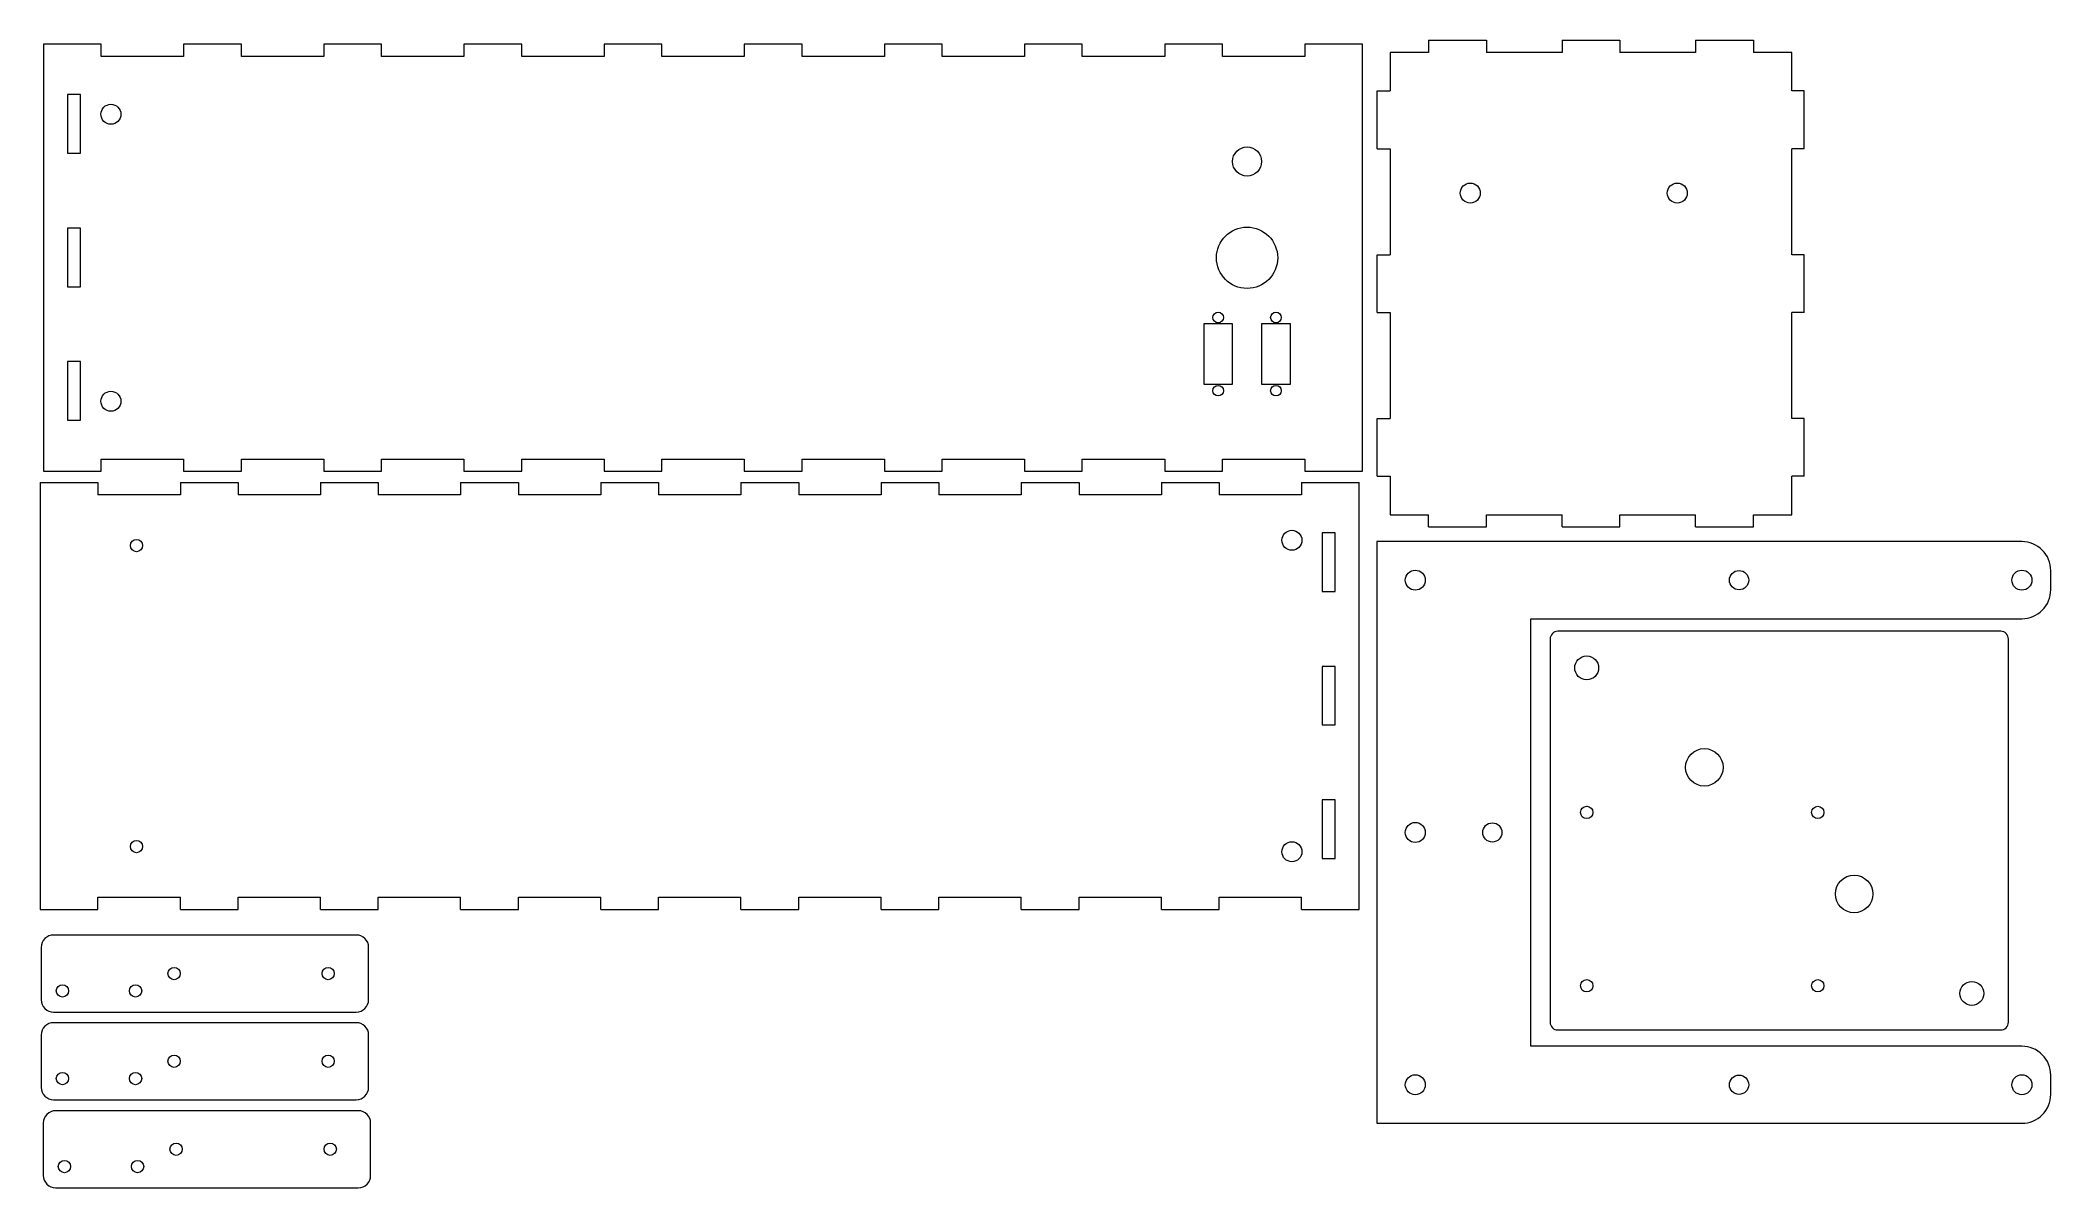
# Model space of a CAD drawing. Header units: millimetres. Extents: x -302 to 220, y -148 to 150.
import ezdxf

# ---------------------------------------------------------------- set-up
doc = ezdxf.new("R2010")
doc.units = ezdxf.units.MM
doc.header["$MEASUREMENT"] = 0
for name, color, linetype in [('_0', 7, 'Continuous'), ('_0_0', 7, 'Continuous'), ('_0_1', 7, 'Continuous'), ('_0_2', 7, 'Continuous'), ('_0_3', 7, 'Continuous'), ('_0_4', 7, 'Continuous'), ('Layer 1', 7, 'Continuous')]:
    doc.layers.add(name, color=color, linetype=linetype)

msp = doc.modelspace()

# ---------------------------------------------------------------- linework, layer by layer
at = {"layer": '_0', "lineweight": 9}
for points in [[(-285.8648, 149.1491), (-285.8648, 149.1491), (-300.8648, 149.1491), (-300.8648, 149.1491)], [(-300.8648, 149.1491), (-300.8648, 149.1491), (-300.8648, 38.2991), (-300.8648, 38.2991)], [(-285.8648, 145.9741), (-285.8648, 145.9741), (-285.8648, 149.1491), (-285.8648, 149.1491)], [(-249.4757, 149.1491), (-249.4757, 149.1491), (-264.4757, 149.1491), (-264.4757, 149.1491)], [(-264.4757, 149.1491), (-264.4757, 149.1491), (-264.4757, 145.9741), (-264.4757, 145.9741)], [(-249.4757, 145.9741), (-249.4757, 145.9741), (-249.4757, 149.1491), (-249.4757, 149.1491)], [(-213.0869, 149.1491), (-213.0869, 149.1491), (-228.0869, 149.1491), (-228.0869, 149.1491)], [(-228.0869, 149.1491), (-228.0869, 149.1491), (-228.0869, 145.9741), (-228.0869, 145.9741)], [(-213.0869, 145.9741), (-213.0869, 145.9741), (-213.0869, 149.1491), (-213.0869, 149.1491)], [(-176.6979, 149.1491), (-176.6979, 149.1491), (-191.6981, 149.1491), (-191.6981, 149.1491)], [(-191.6981, 149.1491), (-191.6981, 149.1491), (-191.6981, 145.9741), (-191.6981, 145.9741)], [(-176.6979, 145.9741), (-176.6979, 145.9741), (-176.6979, 149.1491), (-176.6979, 149.1491)], [(-140.3091, 149.1491), (-140.3091, 149.1491), (-155.3091, 149.1491), (-155.3091, 149.1491)], [(-155.3091, 149.1491), (-155.3091, 149.1491), (-155.3091, 145.9741), (-155.3091, 145.9741)], [(-140.3091, 145.9741), (-140.3091, 145.9741), (-140.3091, 149.1491), (-140.3091, 149.1491)], [(-103.9203, 149.1491), (-103.9203, 149.1491), (-118.9203, 149.1491), (-118.9203, 149.1491)], [(-118.9203, 149.1491), (-118.9203, 149.1491), (-118.9203, 145.9741), (-118.9203, 145.9741)], [(-103.9203, 145.9741), (-103.9203, 145.9741), (-103.9203, 149.1491), (-103.9203, 149.1491)], [(-67.5315, 149.1491), (-67.5315, 149.1491), (-82.5314, 149.1491), (-82.5314, 149.1491)], [(-82.5314, 149.1491), (-82.5314, 149.1491), (-82.5314, 145.9741), (-82.5314, 145.9741)], [(-67.5315, 145.9741), (-67.5315, 145.9741), (-67.5315, 149.1491), (-67.5315, 149.1491)], [(-31.1424, 149.1491), (-31.1424, 149.1491), (-46.1424, 149.1491), (-46.1424, 149.1491)], [(-46.1424, 149.1491), (-46.1424, 149.1491), (-46.1424, 145.9741), (-46.1424, 145.9741)], [(-31.1424, 145.9741), (-31.1424, 145.9741), (-31.1424, 149.1491), (-31.1424, 149.1491)], [(5.2464, 149.1491), (5.2464, 149.1491), (-9.7536, 149.1491), (-9.7536, 149.1491)], [(-9.7536, 149.1491), (-9.7536, 149.1491), (-9.7536, 145.9741), (-9.7536, 145.9741)], [(5.2464, 145.9741), (5.2464, 145.9741), (5.2464, 149.1491), (5.2464, 149.1491)], [(41.6354, 149.1491), (41.6354, 149.1491), (26.6352, 149.1491), (26.6352, 149.1491)], [(26.6352, 149.1491), (26.6352, 149.1491), (26.6352, 145.9741), (26.6352, 145.9741)], [(41.6354, 38.2991), (41.6354, 38.2991), (41.6354, 149.1491), (41.6354, 149.1491)], [(-264.4757, 145.9741), (-264.4757, 145.9741), (-285.8648, 145.9741), (-285.8648, 145.9741)], [(-228.0869, 145.9741), (-228.0869, 145.9741), (-249.4757, 145.9741), (-249.4757, 145.9741)], [(-191.6981, 145.9741), (-191.6981, 145.9741), (-213.0869, 145.9741), (-213.0869, 145.9741)], [(-155.3091, 145.9741), (-155.3091, 145.9741), (-176.6979, 145.9741), (-176.6979, 145.9741)], [(-118.9203, 145.9741), (-118.9203, 145.9741), (-140.3091, 145.9741), (-140.3091, 145.9741)], [(-82.5314, 145.9741), (-82.5314, 145.9741), (-103.9203, 145.9741), (-103.9203, 145.9741)], [(-46.1424, 145.9741), (-46.1424, 145.9741), (-67.5315, 145.9741), (-67.5315, 145.9741)], [(-9.7536, 145.9741), (-9.7536, 145.9741), (-31.1424, 145.9741), (-31.1424, 145.9741)], [(26.6352, 145.9741), (26.6352, 145.9741), (5.2464, 145.9741), (5.2464, 145.9741)], [(-294.6146, 136.0741), (-294.6146, 136.0741), (-294.6146, 120.874), (-294.6146, 120.874)], [(-291.2397, 136.0741), (-291.2397, 136.0741), (-294.6146, 136.0741), (-294.6146, 136.0741)], [(-291.2397, 120.874), (-291.2397, 120.874), (-291.2397, 136.0741), (-291.2397, 136.0741)], [(-294.6146, 120.874), (-294.6146, 120.874), (-291.2397, 120.874), (-291.2397, 120.874)], [(-294.6146, 101.4227), (-294.6146, 101.4227), (-294.6146, 86.2226), (-294.6146, 86.2226)], [(-291.2397, 101.4227), (-291.2397, 101.4227), (-294.6146, 101.4227), (-294.6146, 101.4227)], [(-291.2397, 86.2226), (-291.2397, 86.2226), (-291.2397, 101.4227), (-291.2397, 101.4227)], [(-294.6146, 86.2226), (-294.6146, 86.2226), (-291.2397, 86.2226), (-291.2397, 86.2226)], [(0.3853, 76.5617), (0.3853, 76.5617), (0.3853, 60.8866), (0.3853, 60.8866)], [(7.8852, 76.5617), (7.8852, 76.5617), (0.3853, 76.5617), (0.3853, 76.5617)], [(7.8852, 60.8866), (7.8852, 60.8866), (7.8852, 76.5617), (7.8852, 76.5617)], [(15.3853, 76.5617), (15.3853, 76.5617), (15.3853, 60.8866), (15.3853, 60.8866)], [(22.8854, 76.5617), (22.8854, 76.5617), (15.3853, 76.5617), (15.3853, 76.5617)], [(22.8854, 60.8866), (22.8854, 60.8866), (22.8854, 76.5617), (22.8854, 76.5617)], [(-294.6146, 66.7713), (-294.6146, 66.7713), (-294.6146, 51.5714), (-294.6146, 51.5714)], [(-291.2397, 66.7713), (-291.2397, 66.7713), (-294.6146, 66.7713), (-294.6146, 66.7713)], [(-291.2397, 51.5714), (-291.2397, 51.5714), (-291.2397, 66.7713), (-291.2397, 66.7713)], [(0.3853, 60.8866), (0.3853, 60.8866), (7.8852, 60.8866), (7.8852, 60.8866)], [(15.3853, 60.8866), (15.3853, 60.8866), (22.8854, 60.8866), (22.8854, 60.8866)], [(-294.6146, 51.5714), (-294.6146, 51.5714), (-291.2397, 51.5714), (-291.2397, 51.5714)], [(-300.8648, 38.2991), (-300.8648, 38.2991), (-285.8648, 38.2991), (-285.8648, 38.2991)], [(-285.8648, 38.2991), (-285.8648, 38.2991), (-285.8648, 41.4741), (-285.8648, 41.4741)], [(-285.8648, 41.4741), (-285.8648, 41.4741), (-264.4757, 41.4741), (-264.4757, 41.4741)], [(-264.4757, 41.4741), (-264.4757, 41.4741), (-264.4757, 38.2991), (-264.4757, 38.2991)], [(-264.4757, 38.2991), (-264.4757, 38.2991), (-249.4757, 38.2991), (-249.4757, 38.2991)], [(-249.4757, 38.2991), (-249.4757, 38.2991), (-249.4757, 41.4741), (-249.4757, 41.4741)], [(-249.4757, 41.4741), (-249.4757, 41.4741), (-228.0869, 41.4741), (-228.0869, 41.4741)], [(-228.0869, 41.4741), (-228.0869, 41.4741), (-228.0869, 38.2991), (-228.0869, 38.2991)], [(-228.0869, 38.2991), (-228.0869, 38.2991), (-213.0869, 38.2991), (-213.0869, 38.2991)], [(-213.0869, 38.2991), (-213.0869, 38.2991), (-213.0869, 41.4741), (-213.0869, 41.4741)], [(-213.0869, 41.4741), (-213.0869, 41.4741), (-191.6981, 41.4741), (-191.6981, 41.4741)], [(-191.6981, 41.4741), (-191.6981, 41.4741), (-191.6981, 38.2991), (-191.6981, 38.2991)], [(-191.6981, 38.2991), (-191.6981, 38.2991), (-176.6979, 38.2991), (-176.6979, 38.2991)], [(-176.6979, 38.2991), (-176.6979, 38.2991), (-176.6979, 41.4741), (-176.6979, 41.4741)], [(-176.6979, 41.4741), (-176.6979, 41.4741), (-155.3091, 41.4741), (-155.3091, 41.4741)], [(-155.3091, 41.4741), (-155.3091, 41.4741), (-155.3091, 38.2991), (-155.3091, 38.2991)], [(-155.3091, 38.2991), (-155.3091, 38.2991), (-140.3091, 38.2991), (-140.3091, 38.2991)], [(-140.3091, 38.2991), (-140.3091, 38.2991), (-140.3091, 41.4741), (-140.3091, 41.4741)], [(-140.3091, 41.4741), (-140.3091, 41.4741), (-118.9203, 41.4741), (-118.9203, 41.4741)], [(-118.9203, 41.4741), (-118.9203, 41.4741), (-118.9203, 38.2991), (-118.9203, 38.2991)], [(-118.9203, 38.2991), (-118.9203, 38.2991), (-103.9203, 38.2991), (-103.9203, 38.2991)], [(-103.9203, 38.2991), (-103.9203, 38.2991), (-103.9203, 41.4741), (-103.9203, 41.4741)], [(-103.9203, 41.4741), (-103.9203, 41.4741), (-82.5314, 41.4741), (-82.5314, 41.4741)], [(-82.5314, 41.4741), (-82.5314, 41.4741), (-82.5314, 38.2991), (-82.5314, 38.2991)], [(-82.5314, 38.2991), (-82.5314, 38.2991), (-67.5315, 38.2991), (-67.5315, 38.2991)], [(-67.5315, 38.2991), (-67.5315, 38.2991), (-67.5315, 41.4741), (-67.5315, 41.4741)], [(-67.5315, 41.4741), (-67.5315, 41.4741), (-46.1424, 41.4741), (-46.1424, 41.4741)], [(-46.1424, 41.4741), (-46.1424, 41.4741), (-46.1424, 38.2991), (-46.1424, 38.2991)], [(-46.1424, 38.2991), (-46.1424, 38.2991), (-31.1424, 38.2991), (-31.1424, 38.2991)], [(-31.1424, 38.2991), (-31.1424, 38.2991), (-31.1424, 41.4741), (-31.1424, 41.4741)], [(-31.1424, 41.4741), (-31.1424, 41.4741), (-9.7536, 41.4741), (-9.7536, 41.4741)], [(-9.7536, 41.4741), (-9.7536, 41.4741), (-9.7536, 38.2991), (-9.7536, 38.2991)], [(-9.7536, 38.2991), (-9.7536, 38.2991), (5.2464, 38.2991), (5.2464, 38.2991)], [(5.2464, 38.2991), (5.2464, 38.2991), (5.2464, 41.4741), (5.2464, 41.4741)], [(5.2464, 41.4741), (5.2464, 41.4741), (26.6352, 41.4741), (26.6352, 41.4741)], [(26.6352, 41.4741), (26.6352, 41.4741), (26.6352, 38.2991), (26.6352, 38.2991)], [(26.6352, 38.2991), (26.6352, 38.2991), (41.6354, 38.2991), (41.6354, 38.2991)]]:
    msp.add_open_spline(points, degree=3, dxfattribs=at)
for points in [[(-283.3647, 133.574), (-284.8006, 133.574), (-285.9646, 132.4099), (-285.9646, 130.9741), (-285.9646, 130.9741), (-285.9646, 129.5382), (-284.8005, 128.3742), (-283.3647, 128.3742), (-283.3647, 128.3742), (-281.9288, 128.3742), (-280.7648, 129.5383), (-280.7648, 130.9741), (-280.7648, 130.9741), (-280.7648, 132.41), (-281.9289, 133.574), (-283.3647, 133.574)], [(11.6352, 122.4991), (9.5504, 122.4991), (7.8603, 120.809), (7.8603, 118.7242), (7.8603, 118.7242), (7.8603, 116.6394), (9.5504, 114.9493), (11.6352, 114.9493), (11.6352, 114.9493), (13.72, 114.9493), (15.4101, 116.6394), (15.4101, 118.7242), (15.4101, 118.7242), (15.4101, 120.809), (13.72, 122.4991), (11.6352, 122.4991)], [(11.6352, 101.6742), (7.2446, 101.6742), (3.6853, 98.1149), (3.6853, 93.7243), (3.6853, 93.7243), (3.6853, 89.3337), (7.2446, 85.7744), (11.6352, 85.7744), (11.6352, 85.7744), (16.0258, 85.7744), (19.5851, 89.3337), (19.5851, 93.7243), (19.5851, 93.7243), (19.5851, 98.1149), (16.0258, 101.6742), (11.6352, 101.6742)], [(4.1354, 79.599), (3.3759, 79.599), (2.7605, 78.9833), (2.7605, 78.2241), (2.7605, 78.2241), (2.7605, 77.4646), (3.3762, 76.8492), (4.1354, 76.8492), (4.1354, 76.8492), (4.8949, 76.8492), (5.5103, 77.4649), (5.5103, 78.2241), (5.5103, 78.2241), (5.5103, 78.9836), (4.8946, 79.599), (4.1354, 79.599)], [(19.1353, 79.599), (18.3758, 79.599), (17.7604, 78.9833), (17.7604, 78.2241), (17.7604, 78.2241), (17.7604, 77.4646), (18.3761, 76.8492), (19.1353, 76.8492), (19.1353, 76.8492), (19.8948, 76.8492), (20.5102, 77.4649), (20.5102, 78.2241), (20.5102, 78.2241), (20.5102, 78.9836), (19.8945, 79.599), (19.1353, 79.599)], [(-283.3647, 59.074), (-284.8006, 59.074), (-285.9646, 57.9099), (-285.9646, 56.4741), (-285.9646, 56.4741), (-285.9646, 55.0382), (-284.8005, 53.8742), (-283.3647, 53.8742), (-283.3647, 53.8742), (-281.9288, 53.8742), (-280.7648, 55.0383), (-280.7648, 56.4741), (-280.7648, 56.4741), (-280.7648, 57.91), (-281.9289, 59.074), (-283.3647, 59.074)], [(4.1354, 60.5991), (3.3759, 60.5991), (2.7605, 59.9834), (2.7605, 59.2242), (2.7605, 59.2242), (2.7605, 58.4647), (3.3762, 57.8493), (4.1354, 57.8493), (4.1354, 57.8493), (4.8949, 57.8493), (5.5103, 58.465), (5.5103, 59.2242), (5.5103, 59.2242), (5.5103, 59.9837), (4.8946, 60.5991), (4.1354, 60.5991)], [(19.1353, 60.5991), (18.3758, 60.5991), (17.7604, 59.9834), (17.7604, 59.2242), (17.7604, 59.2242), (17.7604, 58.4647), (18.3761, 57.8493), (19.1353, 57.8493), (19.1353, 57.8493), (19.8948, 57.8493), (20.5102, 58.465), (20.5102, 59.2242), (20.5102, 59.2242), (20.5102, 59.9837), (19.8945, 60.5991), (19.1353, 60.5991)]]:
    msp.add_open_spline(points, degree=3, knots=[0, 0, 0, 0, 0.2, 0.2, 0.2, 0.2, 0.4, 0.4, 0.4, 0.4, 0.6, 0.6, 0.6, 0.6, 1, 1, 1, 1], dxfattribs=at)
at = {"layer": '_0_0', "lineweight": 9}
for points in [[(-301.7202, 35.3781), (-301.7202, 35.3781), (-286.7203, 35.3781), (-286.7203, 35.3781)], [(-301.7202, 35.3781), (-301.7202, 35.3781), (-301.7202, -75.4718), (-301.7202, -75.4718)], [(-286.7203, 35.3781), (-286.7203, 35.3781), (-286.7203, 32.2031), (-286.7203, 32.2031)], [(-265.3312, 32.2031), (-265.3312, 32.2031), (-286.7203, 32.2031), (-286.7203, 32.2031)], [(-265.3312, 35.3781), (-265.3312, 35.3781), (-250.3312, 35.3781), (-250.3312, 35.3781)], [(-265.3312, 35.3781), (-265.3312, 35.3781), (-265.3312, 32.2031), (-265.3312, 32.2031)], [(-250.3312, 35.3781), (-250.3312, 35.3781), (-250.3312, 32.2031), (-250.3312, 32.2031)], [(-228.9424, 32.2031), (-228.9424, 32.2031), (-250.3312, 32.2031), (-250.3312, 32.2031)], [(-228.9424, 35.3781), (-228.9424, 35.3781), (-213.9424, 35.3781), (-213.9424, 35.3781)], [(-228.9424, 35.3781), (-228.9424, 35.3781), (-228.9424, 32.2031), (-228.9424, 32.2031)], [(-213.9424, 35.3781), (-213.9424, 35.3781), (-213.9424, 32.2031), (-213.9424, 32.2031)], [(-192.5536, 32.2031), (-192.5536, 32.2031), (-213.9424, 32.2031), (-213.9424, 32.2031)], [(-192.5536, 35.3781), (-192.5536, 35.3781), (-177.5536, 35.3781), (-177.5536, 35.3781)], [(-192.5536, 35.3781), (-192.5536, 35.3781), (-192.5536, 32.2031), (-192.5536, 32.2031)], [(-177.5536, 35.3781), (-177.5536, 35.3781), (-177.5536, 32.2031), (-177.5536, 32.2031)], [(-156.1645, 32.2031), (-156.1645, 32.2031), (-177.5536, 32.2031), (-177.5536, 32.2031)], [(-156.1645, 35.3781), (-156.1645, 35.3781), (-141.1646, 35.3781), (-141.1646, 35.3781)], [(-156.1645, 35.3781), (-156.1645, 35.3781), (-156.1645, 32.2031), (-156.1645, 32.2031)], [(-141.1646, 35.3781), (-141.1646, 35.3781), (-141.1646, 32.2031), (-141.1646, 32.2031)], [(-119.7757, 32.2031), (-119.7757, 32.2031), (-141.1646, 32.2031), (-141.1646, 32.2031)], [(-119.7757, 35.3781), (-119.7757, 35.3781), (-104.7758, 35.3781), (-104.7758, 35.3781)], [(-119.7757, 35.3781), (-119.7757, 35.3781), (-119.7757, 32.2031), (-119.7757, 32.2031)], [(-104.7758, 35.3781), (-104.7758, 35.3781), (-104.7758, 32.2031), (-104.7758, 32.2031)], [(-83.3869, 32.2031), (-83.3869, 32.2031), (-104.7758, 32.2031), (-104.7758, 32.2031)], [(-83.3869, 35.3781), (-83.3869, 35.3781), (-68.387, 35.3781), (-68.387, 35.3781)], [(-83.3869, 35.3781), (-83.3869, 35.3781), (-83.3869, 32.2031), (-83.3869, 32.2031)], [(-68.387, 35.3781), (-68.387, 35.3781), (-68.387, 32.2031), (-68.387, 32.2031)], [(-46.9979, 32.2031), (-46.9979, 32.2031), (-68.387, 32.2031), (-68.387, 32.2031)], [(-46.9979, 35.3781), (-46.9979, 35.3781), (-31.9979, 35.3781), (-31.9979, 35.3781)], [(-46.9979, 35.3781), (-46.9979, 35.3781), (-46.9979, 32.2031), (-46.9979, 32.2031)], [(-31.9979, 35.3781), (-31.9979, 35.3781), (-31.9979, 32.2031), (-31.9979, 32.2031)], [(-10.6091, 32.2031), (-10.6091, 32.2031), (-31.9979, 32.2031), (-31.9979, 32.2031)], [(-10.6091, 35.3781), (-10.6091, 35.3781), (4.3909, 35.3781), (4.3909, 35.3781)], [(-10.6091, 35.3781), (-10.6091, 35.3781), (-10.6091, 32.2031), (-10.6091, 32.2031)], [(4.3909, 35.3781), (4.3909, 35.3781), (4.3909, 32.2031), (4.3909, 32.2031)], [(25.7797, 32.2031), (25.7797, 32.2031), (4.3909, 32.2031), (4.3909, 32.2031)], [(25.7797, 35.3781), (25.7797, 35.3781), (40.7797, 35.3781), (40.7797, 35.3781)], [(25.7797, 35.3781), (25.7797, 35.3781), (25.7797, 32.2031), (25.7797, 32.2031)], [(40.7797, -75.4718), (40.7797, -75.4718), (40.7797, 35.3781), (40.7797, 35.3781)], [(31.1549, 22.3032), (31.1549, 22.3032), (31.1549, 7.1031), (31.1549, 7.1031)], [(34.5298, 22.3032), (34.5298, 22.3032), (31.1549, 22.3032), (31.1549, 22.3032)], [(34.5298, 7.1031), (34.5298, 7.1031), (34.5298, 22.3032), (34.5298, 22.3032)], [(31.1549, 7.1031), (31.1549, 7.1031), (34.5298, 7.1031), (34.5298, 7.1031)], [(31.1549, -12.3482), (31.1549, -12.3482), (31.1549, -27.5481), (31.1549, -27.5481)], [(34.5298, -12.3482), (34.5298, -12.3482), (31.1549, -12.3482), (31.1549, -12.3482)], [(34.5298, -27.5481), (34.5298, -27.5481), (34.5298, -12.3482), (34.5298, -12.3482)], [(31.1549, -27.5481), (31.1549, -27.5481), (34.5298, -27.5481), (34.5298, -27.5481)], [(31.1549, -46.9996), (31.1549, -46.9996), (31.1549, -62.1995), (31.1549, -62.1995)], [(34.5298, -46.9996), (34.5298, -46.9996), (31.1549, -46.9996), (31.1549, -46.9996)], [(34.5298, -62.1995), (34.5298, -62.1995), (34.5298, -46.9996), (34.5298, -46.9996)], [(31.1549, -62.1995), (31.1549, -62.1995), (34.5298, -62.1995), (34.5298, -62.1995)], [(-286.7203, -75.4718), (-286.7203, -75.4718), (-286.7203, -72.2968), (-286.7203, -72.2968)], [(-286.7203, -72.2968), (-286.7203, -72.2968), (-265.3312, -72.2968), (-265.3312, -72.2968)], [(-265.3312, -75.4718), (-265.3312, -75.4718), (-265.3312, -72.2968), (-265.3312, -72.2968)], [(-250.3312, -75.4718), (-250.3312, -75.4718), (-250.3312, -72.2968), (-250.3312, -72.2968)], [(-250.3312, -72.2968), (-250.3312, -72.2968), (-228.9424, -72.2968), (-228.9424, -72.2968)], [(-228.9424, -75.4718), (-228.9424, -75.4718), (-228.9424, -72.2968), (-228.9424, -72.2968)], [(-213.9424, -75.4718), (-213.9424, -75.4718), (-213.9424, -72.2968), (-213.9424, -72.2968)], [(-213.9424, -72.2968), (-213.9424, -72.2968), (-192.5536, -72.2968), (-192.5536, -72.2968)], [(-192.5536, -75.4718), (-192.5536, -75.4718), (-192.5536, -72.2968), (-192.5536, -72.2968)], [(-177.5536, -75.4718), (-177.5536, -75.4718), (-177.5536, -72.2968), (-177.5536, -72.2968)], [(-177.5536, -72.2968), (-177.5536, -72.2968), (-156.1645, -72.2968), (-156.1645, -72.2968)], [(-156.1645, -75.4718), (-156.1645, -75.4718), (-156.1645, -72.2968), (-156.1645, -72.2968)], [(-141.1646, -75.4718), (-141.1646, -75.4718), (-141.1646, -72.2968), (-141.1646, -72.2968)], [(-141.1646, -72.2968), (-141.1646, -72.2968), (-119.7757, -72.2968), (-119.7757, -72.2968)], [(-119.7757, -75.4718), (-119.7757, -75.4718), (-119.7757, -72.2968), (-119.7757, -72.2968)], [(-104.7758, -75.4718), (-104.7758, -75.4718), (-104.7758, -72.2968), (-104.7758, -72.2968)], [(-104.7758, -72.2968), (-104.7758, -72.2968), (-83.3869, -72.2968), (-83.3869, -72.2968)], [(-83.3869, -75.4718), (-83.3869, -75.4718), (-83.3869, -72.2968), (-83.3869, -72.2968)], [(-68.387, -75.4718), (-68.387, -75.4718), (-68.387, -72.2968), (-68.387, -72.2968)], [(-68.387, -72.2968), (-68.387, -72.2968), (-46.9979, -72.2968), (-46.9979, -72.2968)], [(-46.9979, -75.4718), (-46.9979, -75.4718), (-46.9979, -72.2968), (-46.9979, -72.2968)], [(-31.9979, -75.4718), (-31.9979, -75.4718), (-31.9979, -72.2968), (-31.9979, -72.2968)], [(-31.9979, -72.2968), (-31.9979, -72.2968), (-10.6091, -72.2968), (-10.6091, -72.2968)], [(-10.6091, -75.4718), (-10.6091, -75.4718), (-10.6091, -72.2968), (-10.6091, -72.2968)], [(4.3909, -75.4718), (4.3909, -75.4718), (4.3909, -72.2968), (4.3909, -72.2968)], [(4.3909, -72.2968), (4.3909, -72.2968), (25.7797, -72.2968), (25.7797, -72.2968)], [(25.7797, -75.4718), (25.7797, -75.4718), (25.7797, -72.2968), (25.7797, -72.2968)], [(-301.7202, -75.4718), (-301.7202, -75.4718), (-286.7203, -75.4718), (-286.7203, -75.4718)], [(-265.3312, -75.4718), (-265.3312, -75.4718), (-250.3312, -75.4718), (-250.3312, -75.4718)], [(-228.9424, -75.4718), (-228.9424, -75.4718), (-213.9424, -75.4718), (-213.9424, -75.4718)], [(-192.5536, -75.4718), (-192.5536, -75.4718), (-177.5536, -75.4718), (-177.5536, -75.4718)], [(-156.1645, -75.4718), (-156.1645, -75.4718), (-141.1646, -75.4718), (-141.1646, -75.4718)], [(-119.7757, -75.4718), (-119.7757, -75.4718), (-104.7758, -75.4718), (-104.7758, -75.4718)], [(-83.3869, -75.4718), (-83.3869, -75.4718), (-68.387, -75.4718), (-68.387, -75.4718)], [(-46.9979, -75.4718), (-46.9979, -75.4718), (-31.9979, -75.4718), (-31.9979, -75.4718)], [(-10.6091, -75.4718), (-10.6091, -75.4718), (4.3909, -75.4718), (4.3909, -75.4718)], [(25.7797, -75.4718), (25.7797, -75.4718), (40.7797, -75.4718), (40.7797, -75.4718)]]:
    msp.add_open_spline(points, degree=3, dxfattribs=at)
for points in [[(23.2799, 22.9781), (21.844, 22.9781), (20.68, 21.814), (20.68, 20.3782), (20.68, 20.3782), (20.68, 18.9423), (21.8441, 17.7783), (23.2799, 17.7783), (23.2799, 17.7783), (24.7158, 17.7783), (25.8798, 18.9424), (25.8798, 20.3782), (25.8798, 20.3782), (25.8798, 21.8141), (24.7157, 22.9781), (23.2799, 22.9781)], [(-276.7203, 20.6281), (-277.604, 20.6281), (-278.3202, 19.9118), (-278.3202, 19.0282), (-278.3202, 19.0282), (-278.3202, 18.1445), (-277.6039, 17.4283), (-276.7203, 17.4283), (-276.7203, 17.4283), (-275.8366, 17.4283), (-275.1204, 18.1446), (-275.1204, 19.0282), (-275.1204, 19.0282), (-275.1204, 19.9119), (-275.8367, 20.6281), (-276.7203, 20.6281)], [(-276.7203, -57.5219), (-277.604, -57.5219), (-278.3202, -58.2382), (-278.3202, -59.1218), (-278.3202, -59.1218), (-278.3202, -60.0055), (-277.6039, -60.7217), (-276.7203, -60.7217), (-276.7203, -60.7217), (-275.8366, -60.7217), (-275.1204, -60.0054), (-275.1204, -59.1218), (-275.1204, -59.1218), (-275.1204, -58.2381), (-275.8367, -57.5219), (-276.7203, -57.5219)], [(23.2799, -57.8719), (21.844, -57.8719), (20.68, -59.036), (20.68, -60.4718), (20.68, -60.4718), (20.68, -61.9077), (21.8441, -63.0717), (23.2799, -63.0717), (23.2799, -63.0717), (24.7158, -63.0717), (25.8798, -61.9076), (25.8798, -60.4718), (25.8798, -60.4718), (25.8798, -59.0359), (24.7157, -57.8719), (23.2799, -57.8719)]]:
    msp.add_open_spline(points, degree=3, knots=[0, 0, 0, 0, 0.2, 0.2, 0.2, 0.2, 0.4, 0.4, 0.4, 0.4, 0.6, 0.6, 0.6, 0.6, 1, 1, 1, 1], dxfattribs=at)
at = {"layer": '_0_1', "lineweight": 9}
for points in [[(58.7883, 147.0327), (58.7883, 147.0327), (48.7883, 147.0327), (48.7883, 147.0327)], [(48.7883, 147.0327), (48.7883, 147.0327), (48.7883, 137.0327), (48.7883, 137.0327)], [(58.7883, 150.2077), (58.7883, 150.2077), (73.7883, 150.2077), (73.7883, 150.2077)], [(58.7883, 150.2077), (58.7883, 150.2077), (58.7883, 147.0327), (58.7883, 147.0327)], [(73.7883, 150.2077), (73.7883, 150.2077), (73.7883, 147.0327), (73.7883, 147.0327)], [(93.4398, 147.0327), (93.4398, 147.0327), (73.7883, 147.0327), (73.7883, 147.0327)], [(93.4398, 150.2077), (93.4398, 150.2077), (108.4397, 150.2077), (108.4397, 150.2077)], [(93.4398, 150.2077), (93.4398, 150.2077), (93.4398, 147.0327), (93.4398, 147.0327)], [(108.4397, 150.2077), (108.4397, 150.2077), (108.4397, 147.0327), (108.4397, 147.0327)], [(128.0912, 147.0327), (128.0912, 147.0327), (108.4397, 147.0327), (108.4397, 147.0327)], [(128.0912, 150.2077), (128.0912, 150.2077), (143.0911, 150.2077), (143.0911, 150.2077)], [(128.0912, 150.2077), (128.0912, 150.2077), (128.0912, 147.0327), (128.0912, 147.0327)], [(143.0911, 150.2077), (143.0911, 150.2077), (143.0911, 147.0327), (143.0911, 147.0327)], [(153.0912, 147.0327), (153.0912, 147.0327), (143.0911, 147.0327), (143.0911, 147.0327)], [(153.0912, 137.0327), (153.0912, 137.0327), (153.0912, 147.0327), (153.0912, 147.0327)], [(45.4162, 137.0327), (45.4162, 137.0327), (48.7883, 137.0327), (48.7883, 137.0327)], [(45.4162, 122.0328), (45.4162, 122.0328), (45.4162, 137.0327), (45.4162, 137.0327)], [(156.2662, 137.0327), (156.2662, 137.0327), (153.0912, 137.0327), (153.0912, 137.0327)], [(156.2662, 122.0328), (156.2662, 122.0328), (156.2662, 137.0327), (156.2662, 137.0327)], [(45.4162, 122.0328), (45.4162, 122.0328), (48.7883, 122.0328), (48.7883, 122.0328)], [(48.7883, 122.0328), (48.7883, 122.0328), (48.7883, 94.5327), (48.7883, 94.5327)], [(153.0912, 94.5327), (153.0912, 94.5327), (153.0912, 122.0328), (153.0912, 122.0328)], [(156.2662, 122.0328), (156.2662, 122.0328), (153.0912, 122.0328), (153.0912, 122.0328)], [(45.4162, 94.5327), (45.4162, 94.5327), (48.7883, 94.5327), (48.7883, 94.5327)], [(45.4162, 79.5327), (45.4162, 79.5327), (45.4162, 94.5327), (45.4162, 94.5327)], [(156.2662, 94.5327), (156.2662, 94.5327), (153.0912, 94.5327), (153.0912, 94.5327)], [(156.2662, 79.5327), (156.2662, 79.5327), (156.2662, 94.5327), (156.2662, 94.5327)], [(45.4162, 79.5327), (45.4162, 79.5327), (48.7883, 79.5327), (48.7883, 79.5327)], [(48.7883, 79.5327), (48.7883, 79.5327), (48.7883, 52.0327), (48.7883, 52.0327)], [(153.0912, 52.0327), (153.0912, 52.0327), (153.0912, 79.5327), (153.0912, 79.5327)], [(156.2662, 79.5327), (156.2662, 79.5327), (153.0912, 79.5327), (153.0912, 79.5327)], [(45.4162, 52.0327), (45.4162, 52.0327), (48.7883, 52.0327), (48.7883, 52.0327)], [(45.4162, 37.0327), (45.4162, 37.0327), (45.4162, 52.0327), (45.4162, 52.0327)], [(156.2662, 52.0327), (156.2662, 52.0327), (153.0912, 52.0327), (153.0912, 52.0327)], [(156.2662, 37.0327), (156.2662, 37.0327), (156.2662, 52.0327), (156.2662, 52.0327)], [(45.4162, 37.0327), (45.4162, 37.0327), (48.7883, 37.0327), (48.7883, 37.0327)], [(48.7883, 37.0327), (48.7883, 37.0327), (48.7883, 27.0327), (48.7883, 27.0327)], [(153.0912, 27.0327), (153.0912, 27.0327), (153.0912, 37.0327), (153.0912, 37.0327)], [(156.2662, 37.0327), (156.2662, 37.0327), (153.0912, 37.0327), (153.0912, 37.0327)], [(48.7883, 27.0327), (48.7883, 27.0327), (58.7883, 27.0327), (58.7883, 27.0327)], [(58.7883, 23.8577), (58.7883, 23.8577), (58.7883, 27.0327), (58.7883, 27.0327)], [(73.7883, 23.8577), (73.7883, 23.8577), (73.7883, 27.0327), (73.7883, 27.0327)], [(73.7883, 27.0327), (73.7883, 27.0327), (93.4398, 27.0327), (93.4398, 27.0327)], [(93.4398, 23.8577), (93.4398, 23.8577), (93.4398, 27.0327), (93.4398, 27.0327)], [(108.4397, 23.8577), (108.4397, 23.8577), (108.4397, 27.0327), (108.4397, 27.0327)], [(108.4397, 27.0327), (108.4397, 27.0327), (128.0912, 27.0327), (128.0912, 27.0327)], [(128.0912, 23.8577), (128.0912, 23.8577), (128.0912, 27.0327), (128.0912, 27.0327)], [(143.0911, 23.8577), (143.0911, 23.8577), (143.0911, 27.0327), (143.0911, 27.0327)], [(143.0911, 27.0327), (143.0911, 27.0327), (153.0912, 27.0327), (153.0912, 27.0327)], [(58.7883, 23.8577), (58.7883, 23.8577), (73.7883, 23.8577), (73.7883, 23.8577)], [(93.4398, 23.8577), (93.4398, 23.8577), (108.4397, 23.8577), (108.4397, 23.8577)], [(128.0912, 23.8577), (128.0912, 23.8577), (143.0911, 23.8577), (143.0911, 23.8577)]]:
    msp.add_open_spline(points, degree=3, dxfattribs=at)
for points in [[(72.1911, 110.5327), (72.1911, 111.9686), (71.027, 113.1326), (69.5912, 113.1326), (69.5912, 113.1326), (68.1553, 113.1326), (66.9913, 111.9685), (66.9913, 110.5327), (66.9913, 110.5327), (66.9913, 109.0968), (68.1554, 107.9328), (69.5912, 107.9328), (69.5912, 107.9328), (71.0271, 107.9328), (72.1911, 109.0969), (72.1911, 110.5327)], [(125.9411, 110.5327), (125.9411, 111.9686), (124.777, 113.1326), (123.3412, 113.1326), (123.3412, 113.1326), (121.9053, 113.1326), (120.7413, 111.9685), (120.7413, 110.5327), (120.7413, 110.5327), (120.7413, 109.0968), (121.9054, 107.9328), (123.3412, 107.9328), (123.3412, 107.9328), (124.7771, 107.9328), (125.9411, 109.0969), (125.9411, 110.5327)]]:
    msp.add_open_spline(points, degree=3, knots=[0, 0, 0, 0, 0.2, 0.2, 0.2, 0.2, 0.4, 0.4, 0.4, 0.4, 0.6, 0.6, 0.6, 0.6, 1, 1, 1, 1], dxfattribs=at)
at = {"layer": '_0_2', "lineweight": 9}
for points in [[(212.8225, 20.0322), (212.8225, 20.0322), (45.3225, 20.0322), (45.3225, 20.0322)], [(45.3225, 20.0322), (45.3225, 20.0322), (45.3225, -130.968), (45.3225, -130.968)], [(220.3226, 7.5321), (220.3226, 7.5321), (220.3226, 12.5321), (220.3226, 12.5321)], [(85.3227, -110.9678), (85.3227, -110.9678), (85.3227, 0.032), (85.3227, 0.032)], [(85.3227, 0.032), (85.3227, 0.032), (212.8225, 0.032), (212.8225, 0.032)], [(212.8225, -110.9678), (212.8225, -110.9678), (85.3227, -110.9678), (85.3227, -110.9678)], [(220.3226, -123.4679), (220.3226, -123.4679), (220.3226, -118.4679), (220.3226, -118.4679)], [(45.3225, -130.968), (45.3225, -130.968), (212.8225, -130.968), (212.8225, -130.968)]]:
    msp.add_open_spline(points, degree=3, dxfattribs=at)
for points, knots in [([(220.3226, 12.5321), (220.3226, 14.5212), (219.5324, 16.429), (218.126, 17.8354), (218.126, 17.8354), (216.7196, 19.2418), (214.8118, 20.032), (212.8227, 20.032)], [0, 0, 0, 0, 0.33333333, 0.33333333, 0.33333333, 0.33333333, 1, 1, 1, 1]), ([(55.3227, 7.432), (56.7586, 7.432), (57.9226, 8.5961), (57.9226, 10.0319), (57.9226, 10.0319), (57.9226, 11.4678), (56.7585, 12.6318), (55.3227, 12.6318), (55.3227, 12.6318), (53.8868, 12.6318), (52.7228, 11.4677), (52.7228, 10.0319), (52.7228, 10.0319), (52.7228, 8.596), (53.8869, 7.432), (55.3227, 7.432)], [0, 0, 0, 0, 0.2, 0.2, 0.2, 0.2, 0.4, 0.4, 0.4, 0.4, 0.6, 0.6, 0.6, 0.6, 1, 1, 1, 1]), ([(139.3825, 7.5321), (140.7632, 7.5321), (141.8826, 8.6515), (141.8826, 10.0322), (141.8826, 10.0322), (141.8826, 11.4129), (140.7632, 12.5323), (139.3825, 12.5323), (139.3825, 12.5323), (138.0018, 12.5323), (136.8824, 11.4129), (136.8824, 10.0322), (136.8824, 10.0322), (136.8824, 8.6515), (138.0018, 7.5321), (139.3825, 7.5321)], [0, 0, 0, 0, 0.2, 0.2, 0.2, 0.2, 0.4, 0.4, 0.4, 0.4, 0.6, 0.6, 0.6, 0.6, 1, 1, 1, 1]), ([(212.8225, 7.432), (214.2584, 7.432), (215.4224, 8.5961), (215.4224, 10.0319), (215.4224, 10.0319), (215.4224, 11.4678), (214.2583, 12.6318), (212.8225, 12.6318), (212.8225, 12.6318), (211.3866, 12.6318), (210.2226, 11.4677), (210.2226, 10.0319), (210.2226, 10.0319), (210.2226, 8.596), (211.3867, 7.432), (212.8225, 7.432)], [0, 0, 0, 0, 0.2, 0.2, 0.2, 0.2, 0.4, 0.4, 0.4, 0.4, 0.6, 0.6, 0.6, 0.6, 1, 1, 1, 1]), ([(212.8225, 0.032), (214.8116, 0.032), (216.7194, 0.8222), (218.1258, 2.2286), (218.1258, 2.2286), (219.5322, 3.635), (220.3224, 5.5428), (220.3224, 7.5319)], [0, 0, 0, 0, 0.33333333, 0.33333333, 0.33333333, 0.33333333, 1, 1, 1, 1]), ([(55.3227, -58.068), (56.7586, -58.068), (57.9226, -56.9039), (57.9226, -55.4681), (57.9226, -55.4681), (57.9226, -54.0322), (56.7585, -52.8682), (55.3227, -52.8682), (55.3227, -52.8682), (53.8868, -52.8682), (52.7228, -54.0323), (52.7228, -55.4681), (52.7228, -55.4681), (52.7228, -56.904), (53.8869, -58.068), (55.3227, -58.068)], [0, 0, 0, 0, 0.2, 0.2, 0.2, 0.2, 0.4, 0.4, 0.4, 0.4, 0.6, 0.6, 0.6, 0.6, 1, 1, 1, 1]), ([(75.3227, -57.9679), (76.7034, -57.9679), (77.8228, -56.8485), (77.8228, -55.4678), (77.8228, -55.4678), (77.8228, -54.0871), (76.7034, -52.9677), (75.3227, -52.9677), (75.3227, -52.9677), (73.942, -52.9677), (72.8226, -54.0871), (72.8226, -55.4678), (72.8226, -55.4678), (72.8226, -56.8485), (73.942, -57.9679), (75.3227, -57.9679)], [0, 0, 0, 0, 0.2, 0.2, 0.2, 0.2, 0.4, 0.4, 0.4, 0.4, 0.6, 0.6, 0.6, 0.6, 1, 1, 1, 1]), ([(220.3226, -118.4679), (220.3226, -116.4788), (219.5324, -114.571), (218.126, -113.1646), (218.126, -113.1646), (216.7196, -111.7582), (214.8118, -110.968), (212.8227, -110.968)], [0, 0, 0, 0, 0.33333333, 0.33333333, 0.33333333, 0.33333333, 1, 1, 1, 1]), ([(55.3227, -123.568), (56.7586, -123.568), (57.9226, -122.4039), (57.9226, -120.9681), (57.9226, -120.9681), (57.9226, -119.5322), (56.7585, -118.3682), (55.3227, -118.3682), (55.3227, -118.3682), (53.8868, -118.3682), (52.7228, -119.5323), (52.7228, -120.9681), (52.7228, -120.9681), (52.7228, -122.404), (53.8869, -123.568), (55.3227, -123.568)], [0, 0, 0, 0, 0.2, 0.2, 0.2, 0.2, 0.4, 0.4, 0.4, 0.4, 0.6, 0.6, 0.6, 0.6, 1, 1, 1, 1]), ([(139.3825, -123.4679), (140.7632, -123.4679), (141.8826, -122.3485), (141.8826, -120.9678), (141.8826, -120.9678), (141.8826, -119.5871), (140.7632, -118.4677), (139.3825, -118.4677), (139.3825, -118.4677), (138.0018, -118.4677), (136.8824, -119.5871), (136.8824, -120.9678), (136.8824, -120.9678), (136.8824, -122.3485), (138.0018, -123.4679), (139.3825, -123.4679)], [0, 0, 0, 0, 0.2, 0.2, 0.2, 0.2, 0.4, 0.4, 0.4, 0.4, 0.6, 0.6, 0.6, 0.6, 1, 1, 1, 1]), ([(212.8225, -123.568), (214.2584, -123.568), (215.4224, -122.4039), (215.4224, -120.9681), (215.4224, -120.9681), (215.4224, -119.5322), (214.2583, -118.3682), (212.8225, -118.3682), (212.8225, -118.3682), (211.3866, -118.3682), (210.2226, -119.5323), (210.2226, -120.9681), (210.2226, -120.9681), (210.2226, -122.404), (211.3867, -123.568), (212.8225, -123.568)], [0, 0, 0, 0, 0.2, 0.2, 0.2, 0.2, 0.4, 0.4, 0.4, 0.4, 0.6, 0.6, 0.6, 0.6, 1, 1, 1, 1]), ([(212.8225, -130.968), (214.8116, -130.968), (216.7194, -130.1778), (218.1258, -128.7714), (218.1258, -128.7714), (219.5322, -127.365), (220.3224, -125.4572), (220.3224, -123.4681)], [0, 0, 0, 0, 0.33333333, 0.33333333, 0.33333333, 0.33333333, 1, 1, 1, 1])]:
    msp.add_open_spline(points, degree=3, knots=knots, dxfattribs=at)
at = {"layer": '_0_3', "lineweight": 9}
for points, knots in [([(-298.2529, -104.8515), (-299.1015, -104.8515), (-299.9156, -105.1886), (-300.5158, -105.7888), (-300.5158, -105.7888), (-301.116, -106.389), (-301.4531, -107.2028), (-301.4531, -108.0514)], [0, 0, 0, 0, 0.33333333, 0.33333333, 0.33333333, 0.33333333, 1, 1, 1, 1]), ([(-216.453, -108.0513), (-216.453, -107.2027), (-216.7903, -106.3886), (-217.3903, -105.7887), (-217.3903, -105.7887), (-217.9905, -105.1885), (-218.8043, -104.8514), (-219.6529, -104.8514)], [0, 0, 0, 0, 0.33333333, 0.33333333, 0.33333333, 0.33333333, 1, 1, 1, 1]), ([(-265.3528, -114.8514), (-265.3528, -113.9677), (-266.0691, -113.2515), (-266.9527, -113.2515), (-266.9527, -113.2515), (-267.8364, -113.2515), (-268.5526, -113.9678), (-268.5526, -114.8514), (-268.5526, -114.8514), (-268.5526, -115.7351), (-267.8363, -116.4513), (-266.9527, -116.4513), (-266.9527, -116.4513), (-266.069, -116.4513), (-265.3528, -115.735), (-265.3528, -114.8514)], [0, 0, 0, 0, 0.2, 0.2, 0.2, 0.2, 0.4, 0.4, 0.4, 0.4, 0.6, 0.6, 0.6, 0.6, 1, 1, 1, 1]), ([(-225.3529, -114.8514), (-225.3529, -113.9677), (-226.0692, -113.2515), (-226.9528, -113.2515), (-226.9528, -113.2515), (-227.8365, -113.2515), (-228.5527, -113.9678), (-228.5527, -114.8514), (-228.5527, -114.8514), (-228.5527, -115.7351), (-227.8364, -116.4513), (-226.9528, -116.4513), (-226.9528, -116.4513), (-226.0691, -116.4513), (-225.3529, -115.735), (-225.3529, -114.8514)], [0, 0, 0, 0, 0.2, 0.2, 0.2, 0.2, 0.4, 0.4, 0.4, 0.4, 0.6, 0.6, 0.6, 0.6, 1, 1, 1, 1]), ([(-294.353, -119.3513), (-294.353, -118.4676), (-295.0693, -117.7514), (-295.9529, -117.7514), (-295.9529, -117.7514), (-296.8366, -117.7514), (-297.5528, -118.4677), (-297.5528, -119.3513), (-297.5528, -119.3513), (-297.5528, -120.235), (-296.8365, -120.9512), (-295.9529, -120.9512), (-295.9529, -120.9512), (-295.0692, -120.9512), (-294.353, -120.2349), (-294.353, -119.3513)], [0, 0, 0, 0, 0.2, 0.2, 0.2, 0.2, 0.4, 0.4, 0.4, 0.4, 0.6, 0.6, 0.6, 0.6, 1, 1, 1, 1]), ([(-275.353, -119.3513), (-275.353, -118.4676), (-276.0693, -117.7514), (-276.9529, -117.7514), (-276.9529, -117.7514), (-277.8366, -117.7514), (-278.5528, -118.4677), (-278.5528, -119.3513), (-278.5528, -119.3513), (-278.5528, -120.235), (-277.8365, -120.9512), (-276.9529, -120.9512), (-276.9529, -120.9512), (-276.0692, -120.9512), (-275.353, -120.2349), (-275.353, -119.3513)], [0, 0, 0, 0, 0.2, 0.2, 0.2, 0.2, 0.4, 0.4, 0.4, 0.4, 0.6, 0.6, 0.6, 0.6, 1, 1, 1, 1]), ([(-301.4528, -121.6515), (-301.4528, -122.5001), (-301.1157, -123.3142), (-300.5155, -123.9141), (-300.5155, -123.9141), (-299.9153, -124.5143), (-299.1015, -124.8514), (-298.2526, -124.8514)], [0, 0, 0, 0, 0.33333333, 0.33333333, 0.33333333, 0.33333333, 1, 1, 1, 1])]:
    msp.add_open_spline(points, degree=3, knots=knots, dxfattribs=at)
for points in [[(-301.4528, -108.0514), (-301.4528, -108.0514), (-301.4528, -121.6515), (-301.4528, -121.6515)], [(-219.6528, -104.8514), (-219.6528, -104.8514), (-298.2529, -104.8514), (-298.2529, -104.8514)], [(-216.453, -121.6515), (-216.453, -121.6515), (-216.453, -108.0514), (-216.453, -108.0514)], [(-298.2529, -124.8514), (-298.2529, -124.8514), (-219.6528, -124.8514), (-219.6528, -124.8514)], [(-219.6528, -124.8514), (-217.8855, -124.8514), (-216.4529, -123.4186), (-216.4529, -121.6515)]]:
    msp.add_open_spline(points, degree=3, dxfattribs=at)
at = {"layer": '_0_4', "lineweight": 9}
for points, knots in [([(92.3181, -3.2512), (91.7877, -3.2512), (91.279, -3.462), (90.9038, -3.8369), (90.9038, -3.8369), (90.5286, -4.2121), (90.3181, -4.7208), (90.3181, -5.2512)], [0, 0, 0, 0, 0.33333333, 0.33333333, 0.33333333, 0.33333333, 1, 1, 1, 1]), ([(99.8182, -9.651), (98.106, -9.651), (96.7181, -11.0389), (96.7181, -12.7511), (96.7181, -12.7511), (96.7181, -14.4633), (98.106, -15.8512), (99.8182, -15.8512), (99.8182, -15.8512), (101.5304, -15.8512), (102.9183, -14.4633), (102.9183, -12.7511), (102.9183, -12.7511), (102.9183, -11.0389), (101.5304, -9.651), (99.8182, -9.651)], [0, 0, 0, 0, 0.2, 0.2, 0.2, 0.2, 0.4, 0.4, 0.4, 0.4, 0.6, 0.6, 0.6, 0.6, 1, 1, 1, 1]), ([(130.3711, -33.6931), (127.6787, -33.6931), (125.4961, -35.8757), (125.4961, -38.5681), (125.4961, -38.5681), (125.4961, -41.2605), (127.6787, -43.4431), (130.3711, -43.4431), (130.3711, -43.4431), (133.0635, -43.4431), (135.2461, -41.2605), (135.2461, -38.5681), (135.2461, -38.5681), (135.2461, -35.8757), (133.0635, -33.6931), (130.3711, -33.6931)], [0, 0, 0, 0, 0.2, 0.2, 0.2, 0.2, 0.4, 0.4, 0.4, 0.4, 0.6, 0.6, 0.6, 0.6, 1, 1, 1, 1]), ([(99.8182, -48.6512), (98.9345, -48.6512), (98.2183, -49.3675), (98.2183, -50.2511), (98.2183, -50.2511), (98.2183, -51.1348), (98.9346, -51.851), (99.8182, -51.851), (99.8182, -51.851), (100.7019, -51.851), (101.4181, -51.1347), (101.4181, -50.2511), (101.4181, -50.2511), (101.4181, -49.3674), (100.7018, -48.6512), (99.8182, -48.6512)], [0, 0, 0, 0, 0.2, 0.2, 0.2, 0.2, 0.4, 0.4, 0.4, 0.4, 0.6, 0.6, 0.6, 0.6, 1, 1, 1, 1]), ([(159.8183, -48.6512), (158.9346, -48.6512), (158.2184, -49.3675), (158.2184, -50.2511), (158.2184, -50.2511), (158.2184, -51.1348), (158.9347, -51.851), (159.8183, -51.851), (159.8183, -51.851), (160.702, -51.851), (161.4182, -51.1347), (161.4182, -50.2511), (161.4182, -50.2511), (161.4182, -49.3674), (160.7019, -48.6512), (159.8183, -48.6512)], [0, 0, 0, 0, 0.2, 0.2, 0.2, 0.2, 0.4, 0.4, 0.4, 0.4, 0.6, 0.6, 0.6, 0.6, 1, 1, 1, 1]), ([(169.2653, -66.5589), (166.5729, -66.5589), (164.3903, -68.7415), (164.3903, -71.4339), (164.3903, -71.4339), (164.3903, -74.1263), (166.5729, -76.3089), (169.2653, -76.3089), (169.2653, -76.3089), (171.9577, -76.3089), (174.1403, -74.1263), (174.1403, -71.4339), (174.1403, -71.4339), (174.1403, -68.7415), (171.9577, -66.5589), (169.2653, -66.5589)], [0, 0, 0, 0, 0.2, 0.2, 0.2, 0.2, 0.4, 0.4, 0.4, 0.4, 0.6, 0.6, 0.6, 0.6, 1, 1, 1, 1]), ([(99.8182, -93.6511), (98.9345, -93.6511), (98.2183, -94.3674), (98.2183, -95.251), (98.2183, -95.251), (98.2183, -96.1347), (98.9346, -96.8509), (99.8182, -96.8509), (99.8182, -96.8509), (100.7019, -96.8509), (101.4181, -96.1346), (101.4181, -95.251), (101.4181, -95.251), (101.4181, -94.3673), (100.7018, -93.6511), (99.8182, -93.6511)], [0, 0, 0, 0, 0.2, 0.2, 0.2, 0.2, 0.4, 0.4, 0.4, 0.4, 0.6, 0.6, 0.6, 0.6, 1, 1, 1, 1]), ([(159.8183, -93.6511), (158.9346, -93.6511), (158.2184, -94.3674), (158.2184, -95.251), (158.2184, -95.251), (158.2184, -96.1347), (158.9347, -96.8509), (159.8183, -96.8509), (159.8183, -96.8509), (160.702, -96.8509), (161.4182, -96.1346), (161.4182, -95.251), (161.4182, -95.251), (161.4182, -94.3673), (160.7019, -93.6511), (159.8183, -93.6511)], [0, 0, 0, 0, 0.2, 0.2, 0.2, 0.2, 0.4, 0.4, 0.4, 0.4, 0.6, 0.6, 0.6, 0.6, 1, 1, 1, 1]), ([(199.8182, -94.1512), (198.106, -94.1512), (196.7181, -95.5391), (196.7181, -97.2513), (196.7181, -97.2513), (196.7181, -98.9635), (198.106, -100.3514), (199.8182, -100.3514), (199.8182, -100.3514), (201.5304, -100.3514), (202.9183, -98.9635), (202.9183, -97.2513), (202.9183, -97.2513), (202.9183, -95.5391), (201.5304, -94.1512), (199.8182, -94.1512)], [0, 0, 0, 0, 0.2, 0.2, 0.2, 0.2, 0.4, 0.4, 0.4, 0.4, 0.6, 0.6, 0.6, 0.6, 1, 1, 1, 1]), ([(90.3181, -104.7511), (90.3181, -105.2815), (90.5289, -105.7902), (90.9038, -106.1654), (90.9038, -106.1654), (91.279, -106.5406), (91.7877, -106.7511), (92.3181, -106.7511)], [0, 0, 0, 0, 0.33333333, 0.33333333, 0.33333333, 0.33333333, 1, 1, 1, 1]), ([(207.3181, -106.7511), (207.8485, -106.7511), (208.3572, -106.5403), (208.7324, -106.1654), (208.7324, -106.1654), (209.1076, -105.7902), (209.3181, -105.2815), (209.3181, -104.7511)], [0, 0, 0, 0, 0.33333333, 0.33333333, 0.33333333, 0.33333333, 1, 1, 1, 1])]:
    msp.add_open_spline(points, degree=3, knots=knots, dxfattribs=at)
for points in [[(207.3181, -3.2512), (207.3181, -3.2512), (92.3181, -3.2512), (92.3181, -3.2512)], [(209.3181, -5.2512), (209.3181, -4.1466), (208.4227, -3.2512), (207.3181, -3.2512)], [(90.3181, -5.2512), (90.3181, -5.2512), (90.3181, -104.7511), (90.3181, -104.7511)], [(209.3181, -104.7511), (209.3181, -104.7511), (209.3181, -5.2512), (209.3181, -5.2512)], [(92.3181, -106.7511), (92.3181, -106.7511), (207.3181, -106.7511), (207.3181, -106.7511)]]:
    msp.add_open_spline(points, degree=3, dxfattribs=at)
at = {"layer": 'Layer 1', "lineweight": 9}
for points, knots in [([(-298.2526, -82.0971), (-299.1012, -82.0971), (-299.9153, -82.4342), (-300.5155, -83.0344), (-300.5155, -83.0344), (-301.1157, -83.6346), (-301.4528, -84.4484), (-301.4528, -85.297)], [0, 0, 0, 0, 0.33333333, 0.33333333, 0.33333333, 0.33333333, 1, 1, 1, 1]), ([(-216.4527, -85.297), (-216.4527, -84.4484), (-216.79, -83.6343), (-217.39, -83.0344), (-217.39, -83.0344), (-217.9902, -82.4342), (-218.804, -82.0971), (-219.6526, -82.0971)], [0, 0, 0, 0, 0.33333333, 0.33333333, 0.33333333, 0.33333333, 1, 1, 1, 1]), ([(-265.3525, -92.0971), (-265.3525, -91.2134), (-266.0688, -90.4972), (-266.9524, -90.4972), (-266.9524, -90.4972), (-267.8361, -90.4972), (-268.5523, -91.2135), (-268.5523, -92.0971), (-268.5523, -92.0971), (-268.5523, -92.9808), (-267.836, -93.697), (-266.9524, -93.697), (-266.9524, -93.697), (-266.0687, -93.697), (-265.3525, -92.9807), (-265.3525, -92.0971)], [0, 0, 0, 0, 0.2, 0.2, 0.2, 0.2, 0.4, 0.4, 0.4, 0.4, 0.6, 0.6, 0.6, 0.6, 1, 1, 1, 1]), ([(-225.3526, -92.0971), (-225.3526, -91.2134), (-226.0689, -90.4972), (-226.9525, -90.4972), (-226.9525, -90.4972), (-227.8362, -90.4972), (-228.5524, -91.2135), (-228.5524, -92.0971), (-228.5524, -92.0971), (-228.5524, -92.9808), (-227.8361, -93.697), (-226.9525, -93.697), (-226.9525, -93.697), (-226.0688, -93.697), (-225.3526, -92.9807), (-225.3526, -92.0971)], [0, 0, 0, 0, 0.2, 0.2, 0.2, 0.2, 0.4, 0.4, 0.4, 0.4, 0.6, 0.6, 0.6, 0.6, 1, 1, 1, 1]), ([(-301.4525, -98.8972), (-301.4525, -99.7458), (-301.1154, -100.5599), (-300.5152, -101.1598), (-300.5152, -101.1598), (-299.915, -101.76), (-299.1012, -102.0971), (-298.2523, -102.0971)], [0, 0, 0, 0, 0.33333333, 0.33333333, 0.33333333, 0.33333333, 1, 1, 1, 1]), ([(-294.3527, -96.5972), (-294.3527, -95.7135), (-295.069, -94.9973), (-295.9526, -94.9973), (-295.9526, -94.9973), (-296.8363, -94.9973), (-297.5525, -95.7136), (-297.5525, -96.5972), (-297.5525, -96.5972), (-297.5525, -97.4809), (-296.8362, -98.1971), (-295.9526, -98.1971), (-295.9526, -98.1971), (-295.0689, -98.1971), (-294.3527, -97.4808), (-294.3527, -96.5972)], [0, 0, 0, 0, 0.2, 0.2, 0.2, 0.2, 0.4, 0.4, 0.4, 0.4, 0.6, 0.6, 0.6, 0.6, 1, 1, 1, 1]), ([(-275.3525, -96.5972), (-275.3525, -95.7135), (-276.0688, -94.9973), (-276.9524, -94.9973), (-276.9524, -94.9973), (-277.8361, -94.9973), (-278.5523, -95.7136), (-278.5523, -96.5972), (-278.5523, -96.5972), (-278.5523, -97.4809), (-277.836, -98.1971), (-276.9524, -98.1971), (-276.9524, -98.1971), (-276.0687, -98.1971), (-275.3525, -97.4808), (-275.3525, -96.5972)], [0, 0, 0, 0, 0.2, 0.2, 0.2, 0.2, 0.4, 0.4, 0.4, 0.4, 0.6, 0.6, 0.6, 0.6, 1, 1, 1, 1]), ([(-297.7238, -127.714), (-298.5724, -127.714), (-299.3865, -128.0511), (-299.9867, -128.6513), (-299.9867, -128.6513), (-300.5869, -129.2515), (-300.924, -130.0653), (-300.924, -130.9139)], [0, 0, 0, 0, 0.33333333, 0.33333333, 0.33333333, 0.33333333, 1, 1, 1, 1]), ([(-215.9236, -130.9139), (-215.9236, -130.0653), (-216.2609, -129.2512), (-216.8609, -128.6513), (-216.8609, -128.6513), (-217.4611, -128.0511), (-218.2749, -127.714), (-219.1235, -127.714)], [0, 0, 0, 0, 0.33333333, 0.33333333, 0.33333333, 0.33333333, 1, 1, 1, 1]), ([(-293.8236, -142.2138), (-293.8236, -141.3301), (-294.5399, -140.6139), (-295.4235, -140.6139), (-295.4235, -140.6139), (-296.3072, -140.6139), (-297.0234, -141.3302), (-297.0234, -142.2138), (-297.0234, -142.2138), (-297.0234, -143.0975), (-296.3071, -143.8137), (-295.4235, -143.8137), (-295.4235, -143.8137), (-294.5398, -143.8137), (-293.8236, -143.0974), (-293.8236, -142.2138)], [0, 0, 0, 0, 0.2, 0.2, 0.2, 0.2, 0.4, 0.4, 0.4, 0.4, 0.6, 0.6, 0.6, 0.6, 1, 1, 1, 1]), ([(-274.8237, -142.2138), (-274.8237, -141.3301), (-275.54, -140.6139), (-276.4236, -140.6139), (-276.4236, -140.6139), (-277.3073, -140.6139), (-278.0235, -141.3302), (-278.0235, -142.2138), (-278.0235, -142.2138), (-278.0235, -143.0975), (-277.3072, -143.8137), (-276.4236, -143.8137), (-276.4236, -143.8137), (-275.5399, -143.8137), (-274.8237, -143.0974), (-274.8237, -142.2138)], [0, 0, 0, 0, 0.2, 0.2, 0.2, 0.2, 0.4, 0.4, 0.4, 0.4, 0.6, 0.6, 0.6, 0.6, 1, 1, 1, 1]), ([(-264.8237, -137.714), (-264.8237, -136.8303), (-265.54, -136.1141), (-266.4236, -136.1141), (-266.4236, -136.1141), (-267.3073, -136.1141), (-268.0235, -136.8304), (-268.0235, -137.714), (-268.0235, -137.714), (-268.0235, -138.5977), (-267.3072, -139.3139), (-266.4236, -139.3139), (-266.4236, -139.3139), (-265.5399, -139.3139), (-264.8237, -138.5976), (-264.8237, -137.714)], [0, 0, 0, 0, 0.2, 0.2, 0.2, 0.2, 0.4, 0.4, 0.4, 0.4, 0.6, 0.6, 0.6, 0.6, 1, 1, 1, 1]), ([(-224.8238, -137.714), (-224.8238, -136.8303), (-225.5401, -136.1141), (-226.4237, -136.1141), (-226.4237, -136.1141), (-227.3074, -136.1141), (-228.0236, -136.8304), (-228.0236, -137.714), (-228.0236, -137.714), (-228.0236, -138.5977), (-227.3073, -139.3139), (-226.4237, -139.3139), (-226.4237, -139.3139), (-225.54, -139.3139), (-224.8238, -138.5976), (-224.8238, -137.714)], [0, 0, 0, 0, 0.2, 0.2, 0.2, 0.2, 0.4, 0.4, 0.4, 0.4, 0.6, 0.6, 0.6, 0.6, 1, 1, 1, 1]), ([(-300.9237, -144.5138), (-300.9237, -145.3624), (-300.5866, -146.1765), (-299.9864, -146.7764), (-299.9864, -146.7764), (-299.3862, -147.3766), (-298.5724, -147.7137), (-297.7235, -147.7137)], [0, 0, 0, 0, 0.33333333, 0.33333333, 0.33333333, 0.33333333, 1, 1, 1, 1])]:
    msp.add_open_spline(points, degree=3, knots=knots, dxfattribs=at)
for points in [[(-219.6526, -82.0971), (-219.6526, -82.0971), (-298.2526, -82.0971), (-298.2526, -82.0971)], [(-301.4525, -85.297), (-301.4525, -85.297), (-301.4525, -98.8972), (-301.4525, -98.8972)], [(-216.4527, -98.8972), (-216.4527, -98.8972), (-216.4527, -85.297), (-216.4527, -85.297)], [(-219.6526, -102.0971), (-217.8853, -102.0971), (-216.4527, -100.6643), (-216.4527, -98.8972)], [(-298.2526, -102.0971), (-298.2526, -102.0971), (-219.6526, -102.0971), (-219.6526, -102.0971)], [(-219.1238, -127.714), (-219.1238, -127.714), (-297.7238, -127.714), (-297.7238, -127.714)], [(-300.9237, -130.9139), (-300.9237, -130.9139), (-300.9237, -144.5138), (-300.9237, -144.5138)], [(-215.9236, -144.5138), (-215.9236, -144.5138), (-215.9236, -130.9139), (-215.9236, -130.9139)], [(-219.1238, -147.714), (-217.3565, -147.714), (-215.9239, -146.2812), (-215.9239, -144.5141)], [(-297.7238, -147.7139), (-297.7238, -147.7139), (-219.1238, -147.7139), (-219.1238, -147.7139)]]:
    msp.add_open_spline(points, degree=3, dxfattribs=at)

doc.saveas('drawing.dxf')
